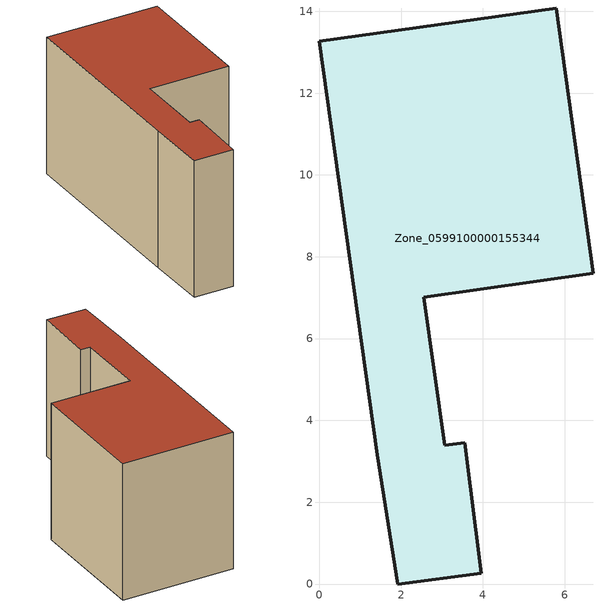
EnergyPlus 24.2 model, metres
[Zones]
Zone_0599100000155344
 floor ground (C_G): 0,13.27 5.79,14.08 6.7,7.59 2.56,7.01 3.07,3.39 3.56,3.45 3.96,0.26 1.92,0 1.42,3.16 z0
 wall outside (C_F): 3.96,0.26 3.56,3.45 3.07,3.39 2.56,7.01 6.7,7.59 5.79,14.08 0,13.27 1.42,3.16 1.92,0 3.96,0.26 z0:7.16
 roof outside (C_R): 6.7,7.59 5.79,14.08 0,13.27 1.42,3.16 1.92,0 3.96,0.26 3.56,3.45 3.07,3.39 2.56,7.01 z7.16
[BUILDING]
Pand.0599100000155344: North Axis=0; Terrain=City; Loads Convergence Tolerance Value=0.04; Temperature Convergence Tolerance Value=0.4; Solar Distribution=FullExterior; Maximum Number of Warmup Days=25; Minimum Number of Warmup Days=1
[Site:Location]
Rotterdam.The.Hague.AP_ZH_NLD Design_Conditions: Latitude=51.96; Longitude=4.45; Time Zone=1; Elevation=-4.5
[SITE:GROUNDTEMPERATURE:BUILDINGSURFACE]
18, 18, 18, 18, 18, 18, 18, 18, 18, 18, 18, 18
[MATERIAL] Thermal Absorptance=0.9; Solar Absorptance=0.7; Visible Absorptance=0.7
Name | Roughness | Thickness | Conductivity | Density | Specific Heat
G.TI.1946 | MediumSmooth | 0.15 | 1 | 540 | 1210
F.TI.1946 | Rough | 0.3 | 0.857143 | 1920 | 840
R.TI.1946 | MediumRough | 0.2 | 0.1 | 1500 | 1000
[CONSTRUCTION]
C_G: G.TI.1946
C_F: F.TI.1946
C_R: R.TI.1946
[ZONE]
Zone_0599100000155344: Type=1; Multiplier=1; Ceiling Height=Autocalculate; Volume=Autocalculate; Floor Area=autocalculate; Part of Total Floor Area=Yes
[ZONEINFILTRATION:DESIGNFLOWRATE]
Infil_Zone_0599100000155344: Zone or ZoneList or Space or SpaceList=Zone_0599100000155344; Schedule=AlwaysOn; Design Flow Rate Calculation Method=Flow/Area; Flow Rate per Floor Area=0.003; Constant Term Coefficient=1; Temperature Term Coefficient=0; Velocity Term Coefficient=0; Velocity Squared Term Coefficient=0
[HVACTEMPLATE:ZONE:IDEALLOADSAIRSYSTEM]
Zone_0599100000155344: Maximum Heating Supply Air Temperature=50; Minimum Cooling Supply Air Temperature=13; Maximum Heating Supply Air Humidity Ratio=0.0156; Minimum Cooling Supply Air Humidity Ratio=0.0077; Heating Limit=NoLimit; Cooling Limit=NoLimit; Dehumidification Control Type=ConstantSensibleHeatRatio; Cooling Sensible Heat Ratio=0.7; Dehumidification Setpoint=60; Humidification Control Type=None; Humidification Setpoint=30; Outdoor Air Method=None; Outdoor Air Flow Rate per Person=0.00944; Outdoor Air Flow Rate per Zone Floor Area=0; Outdoor Air Flow Rate per Zone=0; Demand Controlled Ventilation Type=None; Outdoor Air Economizer Type=NoEconomizer; Heat Recovery Type=None; Sensible Heat Recovery Effectiveness=0.7; Latent Heat Recovery Effectiveness=0.65
[ZONECONTROL:THERMOSTAT]
ThermostatControl_Zone_0599100000155344: Zone or ZoneList=Zone_0599100000155344; Control Type Schedule=DualSetpointControlType; Control 1=Thermostat_Zone_0599100000155344; Temperature Difference Between Cutout And Setpoint=0
[THERMOSTATSETPOINT:DUALSETPOINT]
Thermostat_Zone_0599100000155344: Heating Setpoint Temperature Schedule=HeatingSetpoint_Zone_0599100000155344; Cooling Setpoint Temperature Schedule=CoolingSetpoint_Zone_0599100000155344
[SCHEDULE:COMPACT]
HeatingSetpoint_Zone_0599100000155344: Through: 12/31, For: AllDays, Until: 24:00, 21
CoolingSetpoint_Zone_0599100000155344: Through: 12/31, For: AllDays, Until: 24:00, 24
DualSetpointControlType: Through: 12/31, For: AllDays, Until: 24:00, 4
AlwaysOn: Through: 12/31, For: AllDays, Until: 24:00, 1
